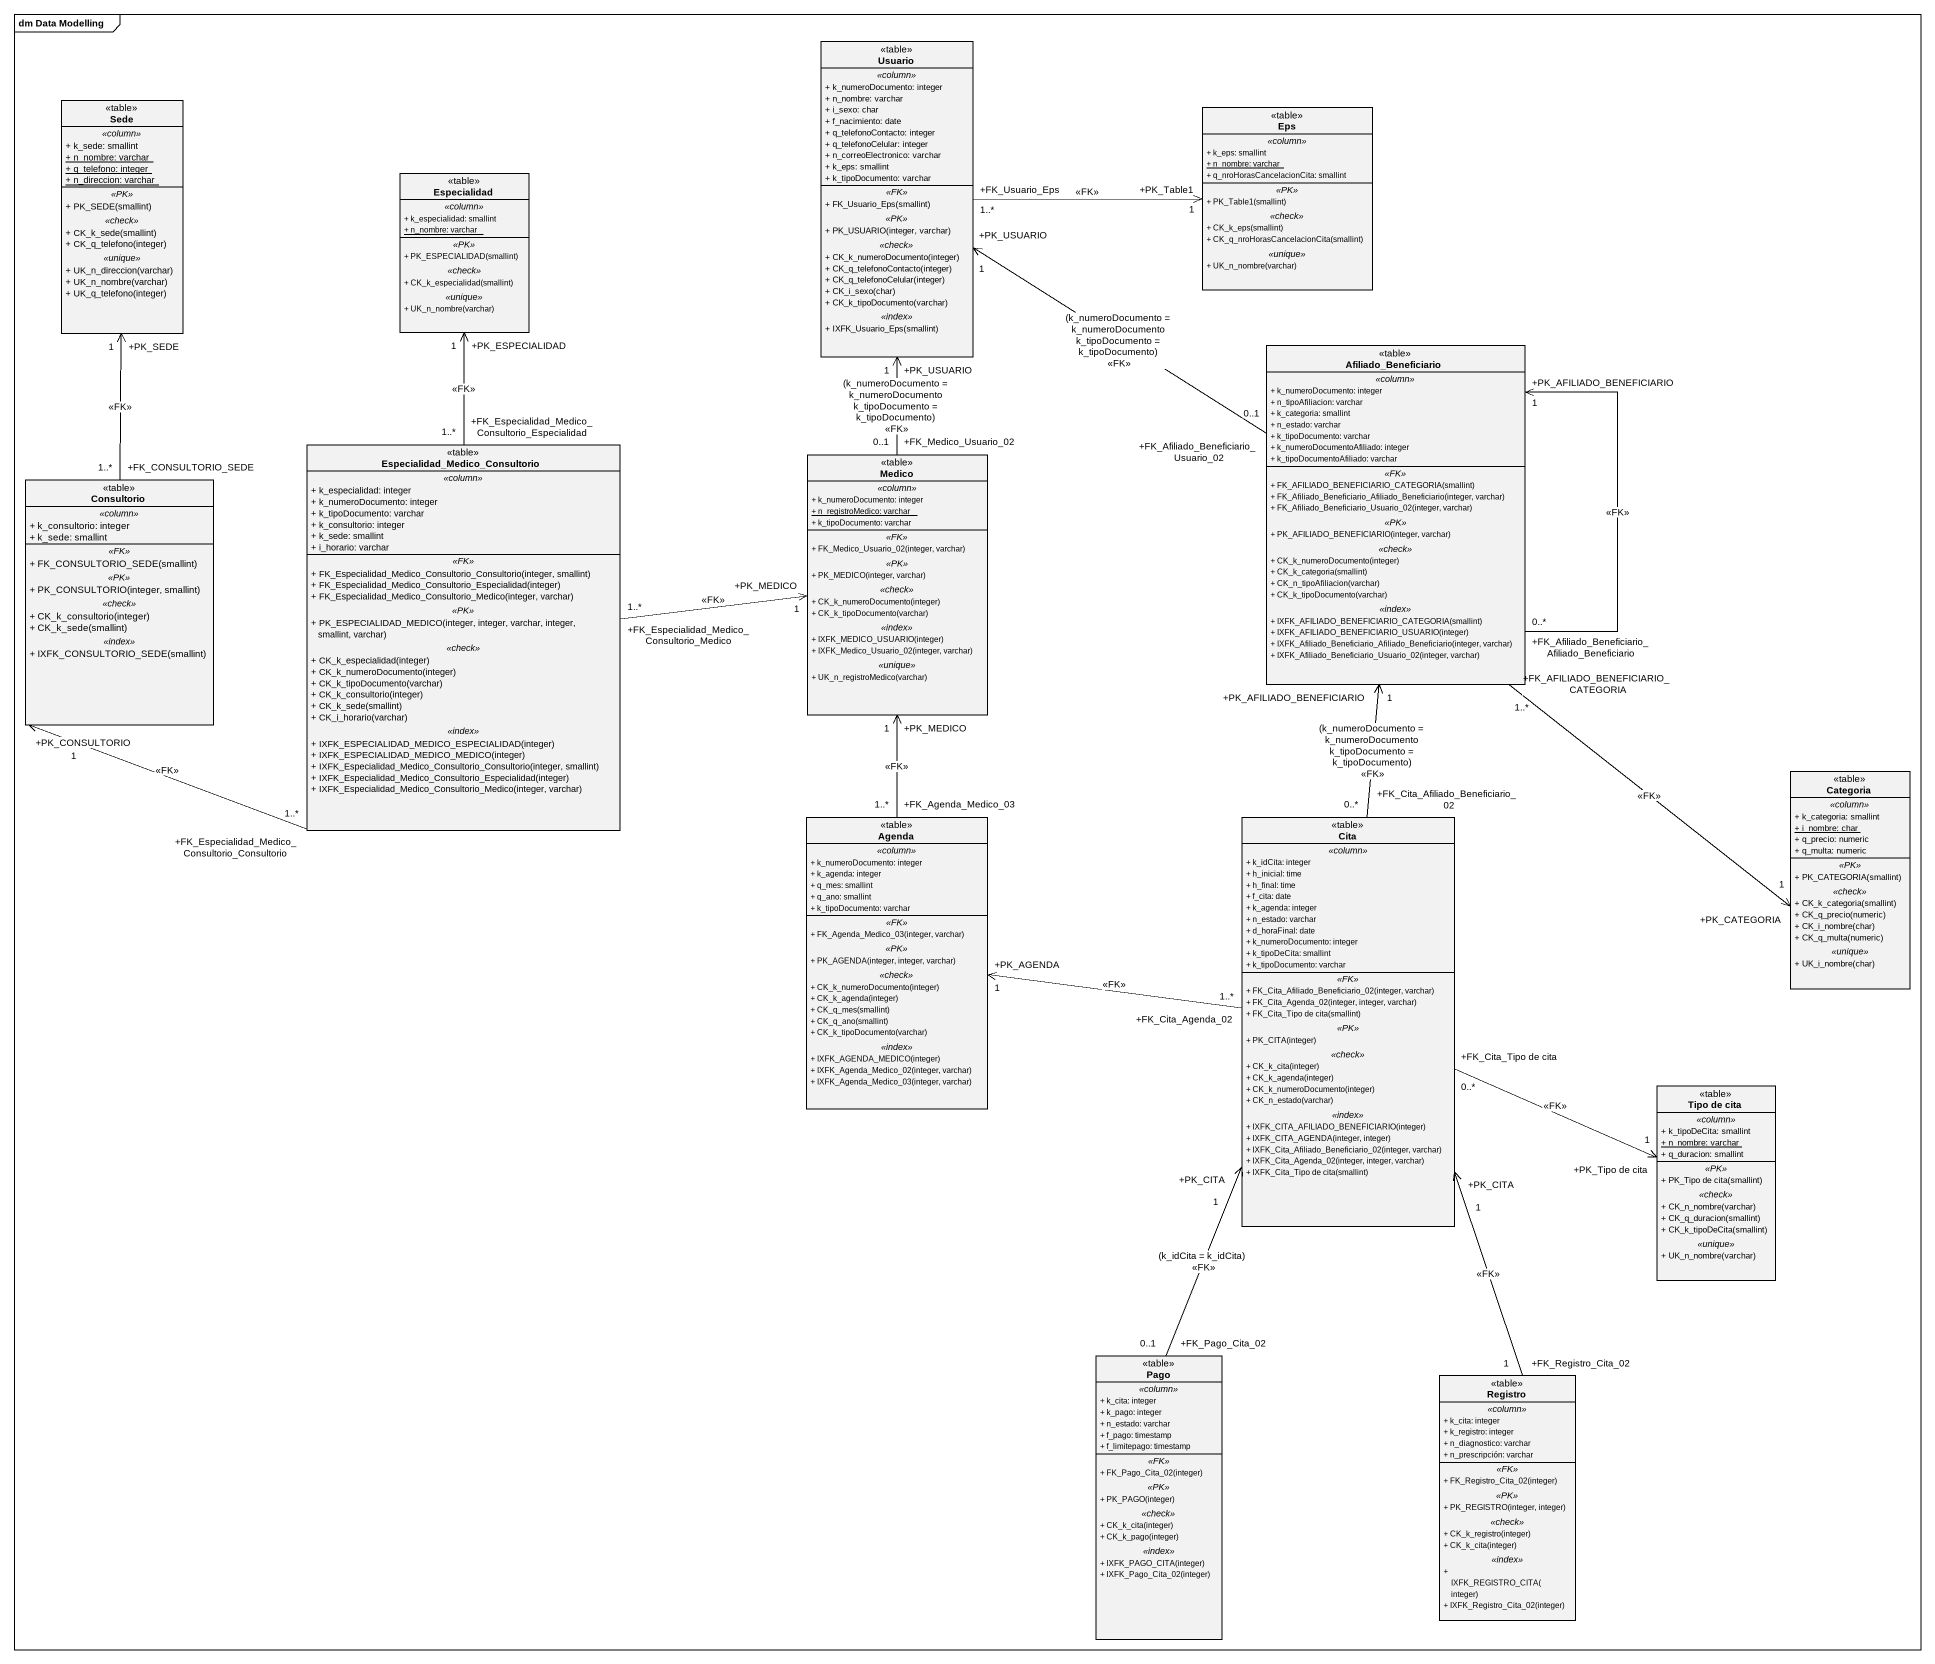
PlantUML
@startuml
mainframe dm Data Modelling
hide circle
hide empty members
skinparam classAttributeIconSize 0
class Usuario <<table>> {
  .. <<column>> ..
  + k_numeroDocumento: integer
  + n_nombre: varchar
  + i_sexo: char
  + f_nacimiento: date
  + q_telefonoContacto: integer
  + q_telefonoCelular: integer
  + n_correoElectronico: varchar
  + k_eps: smallint
  + k_tipoDocumento: varchar
  .. <<FK>> ..
  + FK_Usuario_Eps(smallint)
  .. <<PK>> ..
  + PK_USUARIO(integer, varchar)
  .. <<check>> ..
  + CK_k_numeroDocumento(integer)
  + CK_q_telefonoContacto(integer)
  + CK_q_telefonoCelular(integer)
  + CK_i_sexo(char)
  + CK_k_tipoDocumento(varchar)
  .. <<index>> ..
  + IXFK_Usuario_Eps(smallint)
}
class Sede <<table>> {
  .. <<column>> ..
  + k_sede: smallint
  {static} + n_nombre: varchar
  {static} + q_telefono: integer
  {static} + n_direccion: varchar
  .. <<PK>> ..
  + PK_SEDE(smallint)
  .. <<check>> ..
  + CK_k_sede(smallint)
  + CK_q_telefono(integer)
  .. <<unique>> ..
  + UK_n_direccion(varchar)
  + UK_n_nombre(varchar)
  + UK_q_telefono(integer)
}
class Eps <<table>> {
  .. <<column>> ..
  + k_eps: smallint
  {static} + n_nombre: varchar
  + q_nroHorasCancelacionCita: smallint
  .. <<PK>> ..
  + PK_Table1(smallint)
  .. <<check>> ..
  + CK_k_eps(smallint)
  + CK_q_nroHorasCancelacionCita(smallint)
  .. <<unique>> ..
  + UK_n_nombre(varchar)
}
class Especialidad <<table>> {
  .. <<column>> ..
  + k_especialidad: smallint
  {static} + n_nombre: varchar
  .. <<PK>> ..
  + PK_ESPECIALIDAD(smallint)
  .. <<check>> ..
  + CK_k_especialidad(smallint)
  .. <<unique>> ..
  + UK_n_nombre(varchar)
}
class Afiliado_Beneficiario <<table>> {
  .. <<column>> ..
  + k_numeroDocumento: integer
  + n_tipoAfiliacion: varchar
  + k_categoria: smallint
  + n_estado: varchar
  + k_tipoDocumento: varchar
  + k_numeroDocumentoAfiliado: integer
  + k_tipoDocumentoAfiliado: varchar
  .. <<FK>> ..
  + FK_AFILIADO_BENEFICIARIO_CATEGORIA(smallint)
  + FK_Afiliado_Beneficiario_Afiliado_Beneficiario(integer, varchar)
  + FK_Afiliado_Beneficiario_Usuario_02(integer, varchar)
  .. <<PK>> ..
  + PK_AFILIADO_BENEFICIARIO(integer, varchar)
  .. <<check>> ..
  + CK_k_numeroDocumento(integer)
  + CK_k_categoria(smallint)
  + CK_n_tipoAfiliacion(varchar)
  + CK_k_tipoDocumento(varchar)
  .. <<index>> ..
  + IXFK_AFILIADO_BENEFICIARIO_CATEGORIA(smallint)
  + IXFK_AFILIADO_BENEFICIARIO_USUARIO(integer)
  + IXFK_Afiliado_Beneficiario_Afiliado_Beneficiario(integer, varchar)
  + IXFK_Afiliado_Beneficiario_Usuario_02(integer, varchar)
}
class "Especialidad_Medico_Consultorio" as Especialidad_Medico <<table>> {
  .. <<column>> ..
  + k_especialidad: integer
  + k_numeroDocumento: integer
  + k_tipoDocumento: varchar
  + k_consultorio: integer
  + k_sede: smallint
  + i_horario: varchar
  .. <<FK>> ..
  + FK_Especialidad_Medico_Consultorio_Consultorio(integer, smallint)
  + FK_Especialidad_Medico_Consultorio_Especialidad(integer)
  + FK_Especialidad_Medico_Consultorio_Medico(integer, varchar)
  .. <<PK>> ..
  + PK_ESPECIALIDAD_MEDICO(integer, integer, varchar, integer, smallint, varchar)
  .. <<check>> ..
  + CK_k_especialidad(integer)
  + CK_k_numeroDocumento(integer)
  + CK_k_tipoDocumento(varchar)
  + CK_k_consultorio(integer)
  + CK_k_sede(smallint)
  + CK_i_horario(varchar)
  .. <<index>> ..
  + IXFK_ESPECIALIDAD_MEDICO_ESPECIALIDAD(integer)
  + IXFK_ESPECIALIDAD_MEDICO_MEDICO(integer)
  + IXFK_Especialidad_Medico_Consultorio_Consultorio(integer, smallint)
  + IXFK_Especialidad_Medico_Consultorio_Especialidad(integer)
  + IXFK_Especialidad_Medico_Consultorio_Medico(integer, varchar)
}
class Medico <<table>> {
  .. <<column>> ..
  + k_numeroDocumento: integer
  {static} + n_registroMedico: varchar
  + k_tipoDocumento: varchar
  .. <<FK>> ..
  + FK_Medico_Usuario_02(integer, varchar)
  .. <<PK>> ..
  + PK_MEDICO(integer, varchar)
  .. <<check>> ..
  + CK_k_numeroDocumento(integer)
  + CK_k_tipoDocumento(varchar)
  .. <<index>> ..
  + IXFK_MEDICO_USUARIO(integer)
  + IXFK_Medico_Usuario_02(integer, varchar)
  .. <<unique>> ..
  + UK_n_registroMedico(varchar)
}
class Consultorio <<table>> {
  .. <<column>> ..
  + k_consultorio: integer
  + k_sede: smallint
  .. <<FK>> ..
  + FK_CONSULTORIO_SEDE(smallint)
  .. <<PK>> ..
  + PK_CONSULTORIO(integer, smallint)
  .. <<check>> ..
  + CK_k_consultorio(integer)
  + CK_k_sede(smallint)
  .. <<index>> ..
  + IXFK_CONSULTORIO_SEDE(smallint)
}
class Categoria <<table>> {
  .. <<column>> ..
  + k_categoria: smallint
  {static} + i_nombre: char
  + q_precio: numeric
  + q_multa: numeric
  .. <<PK>> ..
  + PK_CATEGORIA(smallint)
  .. <<check>> ..
  + CK_k_categoria(smallint)
  + CK_q_precio(numeric)
  + CK_i_nombre(char)
  + CK_q_multa(numeric)
  .. <<unique>> ..
  + UK_i_nombre(char)
}
class Agenda <<table>> {
  .. <<column>> ..
  + k_numeroDocumento: integer
  + k_agenda: integer
  + q_mes: smallint
  + q_ano: smallint
  + k_tipoDocumento: varchar
  .. <<FK>> ..
  + FK_Agenda_Medico_03(integer, varchar)
  .. <<PK>> ..
  + PK_AGENDA(integer, integer, varchar)
  .. <<check>> ..
  + CK_k_numeroDocumento(integer)
  + CK_k_agenda(integer)
  + CK_q_mes(smallint)
  + CK_q_ano(smallint)
  + CK_k_tipoDocumento(varchar)
  .. <<index>> ..
  + IXFK_AGENDA_MEDICO(integer)
  + IXFK_Agenda_Medico_02(integer, varchar)
  + IXFK_Agenda_Medico_03(integer, varchar)
}
class Cita <<table>> {
  .. <<column>> ..
  + k_idCita: integer
  + h_inicial: time
  + h_final: time
  + f_cita: date
  + k_agenda: integer
  + n_estado: varchar
  + d_horaFinal: date
  + k_numeroDocumento: integer
  + k_tipoDeCita: smallint
  + k_tipoDocumento: varchar
  .. <<FK>> ..
  + FK_Cita_Afiliado_Beneficiario_02(integer, varchar)
  + FK_Cita_Agenda_02(integer, integer, varchar)
  + FK_Cita_Tipo de cita(smallint)
  .. <<PK>> ..
  + PK_CITA(integer)
  .. <<check>> ..
  + CK_k_cita(integer)
  + CK_k_agenda(integer)
  + CK_k_numeroDocumento(integer)
  + CK_n_estado(varchar)
  .. <<index>> ..
  + IXFK_CITA_AFILIADO_BENEFICIARIO(integer)
  + IXFK_CITA_AGENDA(integer, integer)
  + IXFK_Cita_Afiliado_Beneficiario_02(integer, varchar)
  + IXFK_Cita_Agenda_02(integer, integer, varchar)
  + IXFK_Cita_Tipo de cita(smallint)
}
class "Tipo de cita" as Tipo_de_cita <<table>> {
  .. <<column>> ..
  + k_tipoDeCita: smallint
  {static} + n_nombre: varchar
  + q_duracion: smallint
  .. <<PK>> ..
  + PK_Tipo de cita(smallint)
  .. <<check>> ..
  + CK_n_nombre(varchar)
  + CK_q_duracion(smallint)
  + CK_k_tipoDeCita(smallint)
  .. <<unique>> ..
  + UK_n_nombre(varchar)
}
class Pago <<table>> {
  .. <<column>> ..
  + k_cita: integer
  + k_pago: integer
  + n_estado: varchar
  + f_pago: timestamp
  + f_limitepago: timestamp
  .. <<FK>> ..
  + FK_Pago_Cita_02(integer)
  .. <<PK>> ..
  + PK_PAGO(integer)
  .. <<check>> ..
  + CK_k_cita(integer)
  + CK_k_pago(integer)
  .. <<index>> ..
  + IXFK_PAGO_CITA(integer)
  + IXFK_Pago_Cita_02(integer)
}
class Registro <<table>> {
  .. <<column>> ..
  + k_cita: integer
  + k_registro: integer
  + n_diagnostico: varchar
  + n_prescripción: varchar
  .. <<FK>> ..
  + FK_Registro_Cita_02(integer)
  .. <<PK>> ..
  + PK_REGISTRO(integer, integer)
  .. <<check>> ..
  + CK_k_registro(integer)
  + CK_k_cita(integer)
  .. <<index>> ..
  + IXFK_REGISTRO_CITA(integer)
  + IXFK_Registro_Cita_02(integer)
}
Usuario "+FK_Usuario_Eps\n1..*" -right-> "+PK_Table1\n1" Eps : <<FK>>
Afiliado_Beneficiario "+FK_Afiliado_Beneficiario_Usuario_02\n0..1" -up-> "+PK_USUARIO\n1" Usuario : (k_numeroDocumento = k_numeroDocumento k_tipoDocumento = k_tipoDocumento)\n<<FK>>
Afiliado_Beneficiario "+FK_Afiliado_Beneficiario_Afiliado_Beneficiario\n0..*" --> "+PK_AFILIADO_BENEFICIARIO\n1" Afiliado_Beneficiario : <<FK>>
Afiliado_Beneficiario "+FK_AFILIADO_BENEFICIARIO_CATEGORIA\n1..*" --> "+PK_CATEGORIA\n1" Categoria : <<FK>>
Especialidad_Medico "+FK_Especialidad_Medico_Consultorio_Especialidad\n1..*" -up-> "+PK_ESPECIALIDAD\n1" Especialidad : <<FK>>
Especialidad_Medico "+FK_Especialidad_Medico_Consultorio_Medico\n1..*" -right-> "+PK_MEDICO\n1" Medico : <<FK>>
Especialidad_Medico "+FK_Especialidad_Medico_Consultorio_Consultorio\n1..*" -left-> "+PK_CONSULTORIO\n1" Consultorio : <<FK>>
Medico "+FK_Medico_Usuario_02\n0..1" -up-> "+PK_USUARIO\n1" Usuario : (k_numeroDocumento = k_numeroDocumento k_tipoDocumento = k_tipoDocumento)\n<<FK>>
Consultorio "+FK_CONSULTORIO_SEDE\n1..*" -up-> "+PK_SEDE\n1" Sede : <<FK>>
Agenda "+FK_Agenda_Medico_03\n1..*" -up-> "+PK_MEDICO\n1" Medico : <<FK>>
Cita "+FK_Cita_Afiliado_Beneficiario_02\n0..*" -up-> "+PK_AFILIADO_BENEFICIARIO\n1" Afiliado_Beneficiario : (k_numeroDocumento = k_numeroDocumento k_tipoDocumento = k_tipoDocumento)\n<<FK>>
Cita "+FK_Cita_Agenda_02\n1..*" -left-> "+PK_AGENDA\n1" Agenda : <<FK>>
Cita "+FK_Cita_Tipo de cita\n0..*" -right-> "+PK_Tipo de cita\n1" Tipo_de_cita : <<FK>>
Pago "+FK_Pago_Cita_02\n0..1" -up-> "+PK_CITA\n1" Cita : (k_idCita = k_idCita)\n<<FK>>
Registro "+FK_Registro_Cita_02\n1" -up-> "+PK_CITA\n1" Cita : <<FK>>
@enduml
